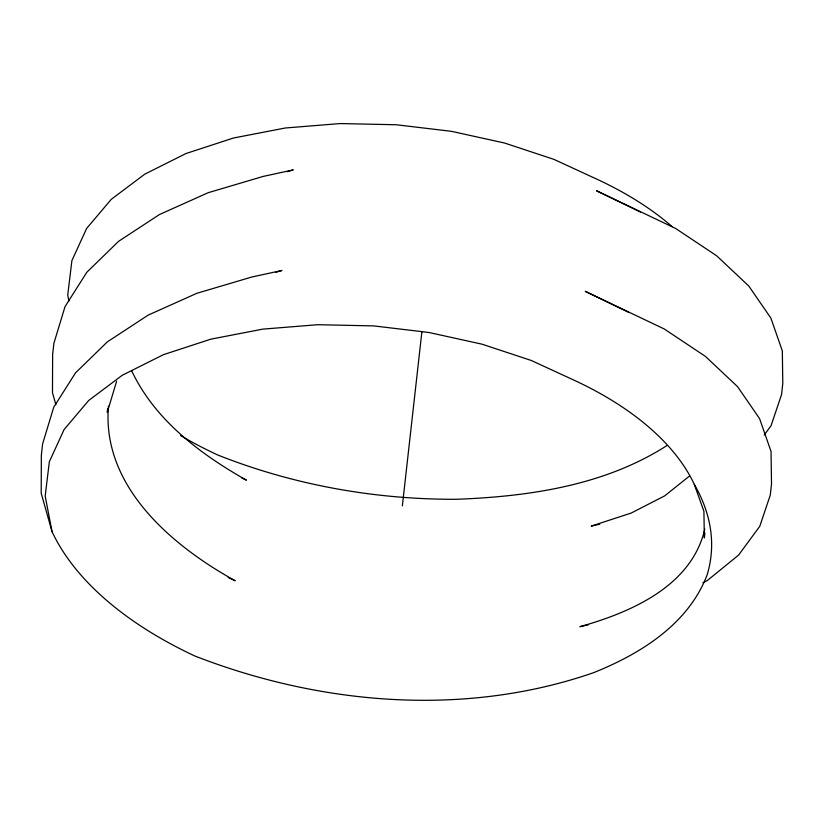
<?xml version="1.0" encoding="UTF-8"?>
<svg xmlns="http://www.w3.org/2000/svg" width="824" height="824" viewBox="0 0 824 824"><rect width="100%" height="100%" fill="white"/><g stroke="black" fill="none" stroke-linecap="round" stroke-linejoin="round"><path stroke-width="1.24" d="M108.49 406.139C101.507 486.253 171.711 545.591 235.17 580.735L228.197 577.48M107.676 408.632L107.264 412.35L116.596 381.265M402.359 505.874L421.919 331.454M704.911 532.953L704.355 537.928L703.902 511.282L694.302 484.388A303.757 168.096 6.4 0 0 575.193 380.719L531.284 360.479L482.102 344.205L429.036 332.505L373.674 325.892L317.683 324.707L262.815 329.126L210.831 339.169L163.44 354.67L122.251 375.27L88.714 400.464L64.076 429.572L49.337 461.78L45.186 496.141L52.036 531.655A364.517 201.715 6.4 0 0 194.958 656.048C320.886 704.984 464.942 717.405 593.888 672.569C640.835 653.659 688.421 624.056 707.229 574.637C716.561 543.171 710.504 512.415 694.302 484.388M704.778 529.173C691.532 586.183 630.906 612.356 579.921 626.683L588.501 624.757M764.229 435L771.037 425.751L781.543 394.593L782.8 383.418L782.326 350.88L770.862 318.054L748.759 286L716.674 255.8L675.567 228.433L596.504 190.756L640.505 212.046M689.595 475.973L664.659 495.873L631.194 513.053L591.21 526.114L599.779 524.188M667.038 445.485C604.754 485.552 528.678 496.625 455.94 499.293C374.539 499.509 293.231 485.006 217.515 454.899A364.517 201.715 6.4 0 1 180.672 435.639M702.934 582.826L707.404 580.477L738.582 555.088L759.759 526.33L770.265 495.162L771.521 483.987L771.037 451.459L759.584 418.623L737.48 386.58L705.396 356.37L664.288 329.003L585.225 291.325L629.227 312.615M287.226 171.722L293.262 169.878L263.165 176.429L208.153 192.713L159.475 214.528L118.625 241.288L86.819 272.27L65.024 306.621L53.879 343.361L52.633 354.536L52.479 392.657L55.867 404.666M275.937 272.291L281.983 270.447L251.887 276.998L196.864 293.293L148.196 315.108L107.347 341.867L75.54 372.85L53.745 407.19L42.601 443.94L41.355 455.116L41.2 493.236L52.036 531.655M241.803 477.992L246.448 480.155C200.139 454.024 154.912 420.034 131.675 370.81M68.928 301.121L67.753 295.002L71.894 260.631L86.644 228.423L111.281 199.315L144.818 174.132L186.008 153.522L233.398 138.03L285.382 127.988L340.24 123.559L396.231 124.743L451.603 131.356L504.659 143.057L553.852 159.341L597.761 179.581A303.757 168.096 6.4 0 1 672.23 226.703"/></g></svg>
